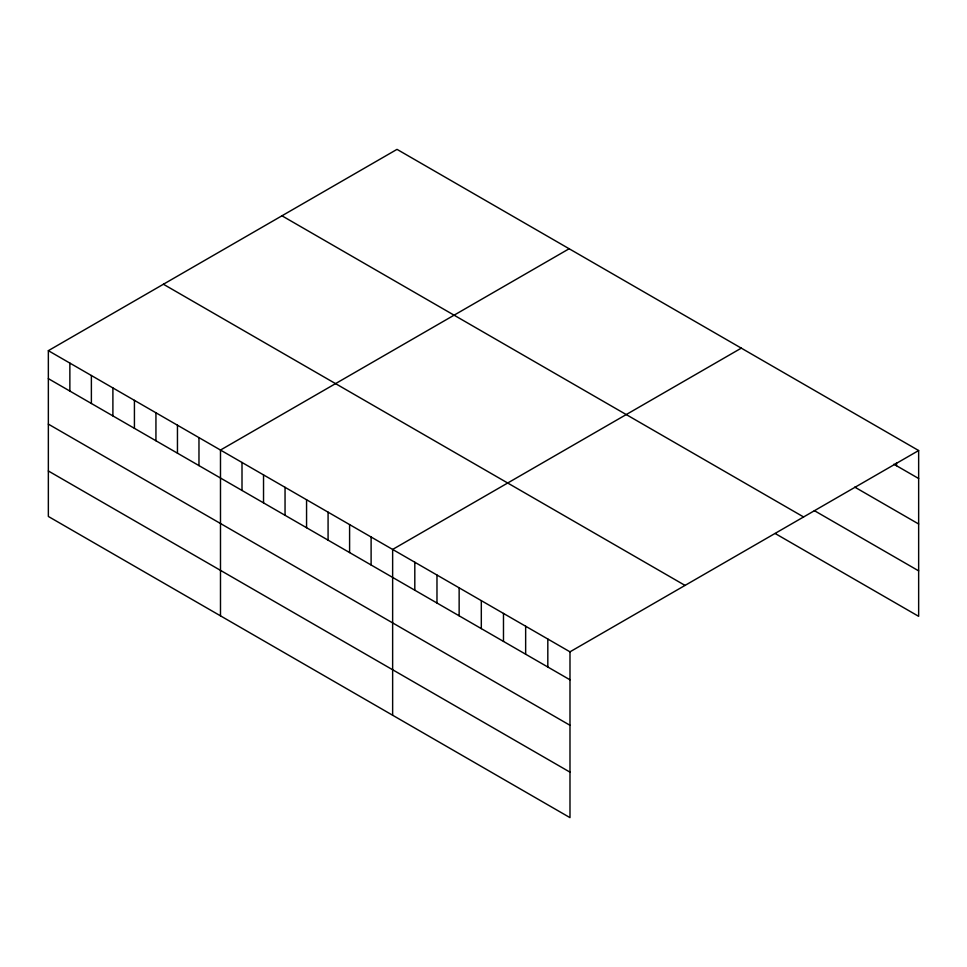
<?xml version="1.0" encoding="UTF-8"?>
<svg xmlns="http://www.w3.org/2000/svg" width="967" height="967" viewBox="0 0 967 967"><rect width="100%" height="100%" fill="white"/><g stroke="black" fill="none" stroke-linecap="round" stroke-linejoin="round"><path stroke-width="1.45" d="M48.35 350.67L569.986 651.831L569.986 817.635L48.35 516.463L48.35 350.67L397.014 149.365L918.65 450.537L918.65 616.33L775.196 533.518M569.152 248.749L220.488 450.054L220.488 615.846M741.29 348.144L392.638 549.437L392.638 715.229M569.986 651.831L918.65 450.537M893.871 464.208L918.65 478.508M854.743 487.102L918.65 523.993M814.323 510.624L918.65 570.856M281.953 215.798L803.589 516.958M163.411 284.238L685.047 585.41M48.35 378.641L569.986 679.813M48.35 424.126L569.986 725.286M48.35 470.977L569.986 772.149M896.482 462.77L896.482 465.719M547.818 639.03L547.818 667.012M525.649 626.229L525.649 654.212M503.481 613.429L503.481 641.411M481.312 600.628L481.312 628.61M459.144 587.839L459.144 615.81M436.975 575.039L436.975 603.009M414.807 562.238L414.807 590.208M371.11 537.011L371.11 564.994M349.595 524.585L349.595 552.568M328.079 512.159L328.079 540.142M306.563 499.746L306.563 527.716M285.047 487.32L285.047 515.302M263.532 474.894L263.532 502.876M242.004 462.468L242.004 490.45M198.972 437.628L198.972 465.611M177.457 425.202L177.457 453.185M155.941 412.776L155.941 440.759M134.425 400.362L134.425 428.333M112.897 387.936L112.897 415.907M91.381 375.51L91.381 403.493M69.866 363.084L69.866 391.067"/></g></svg>
